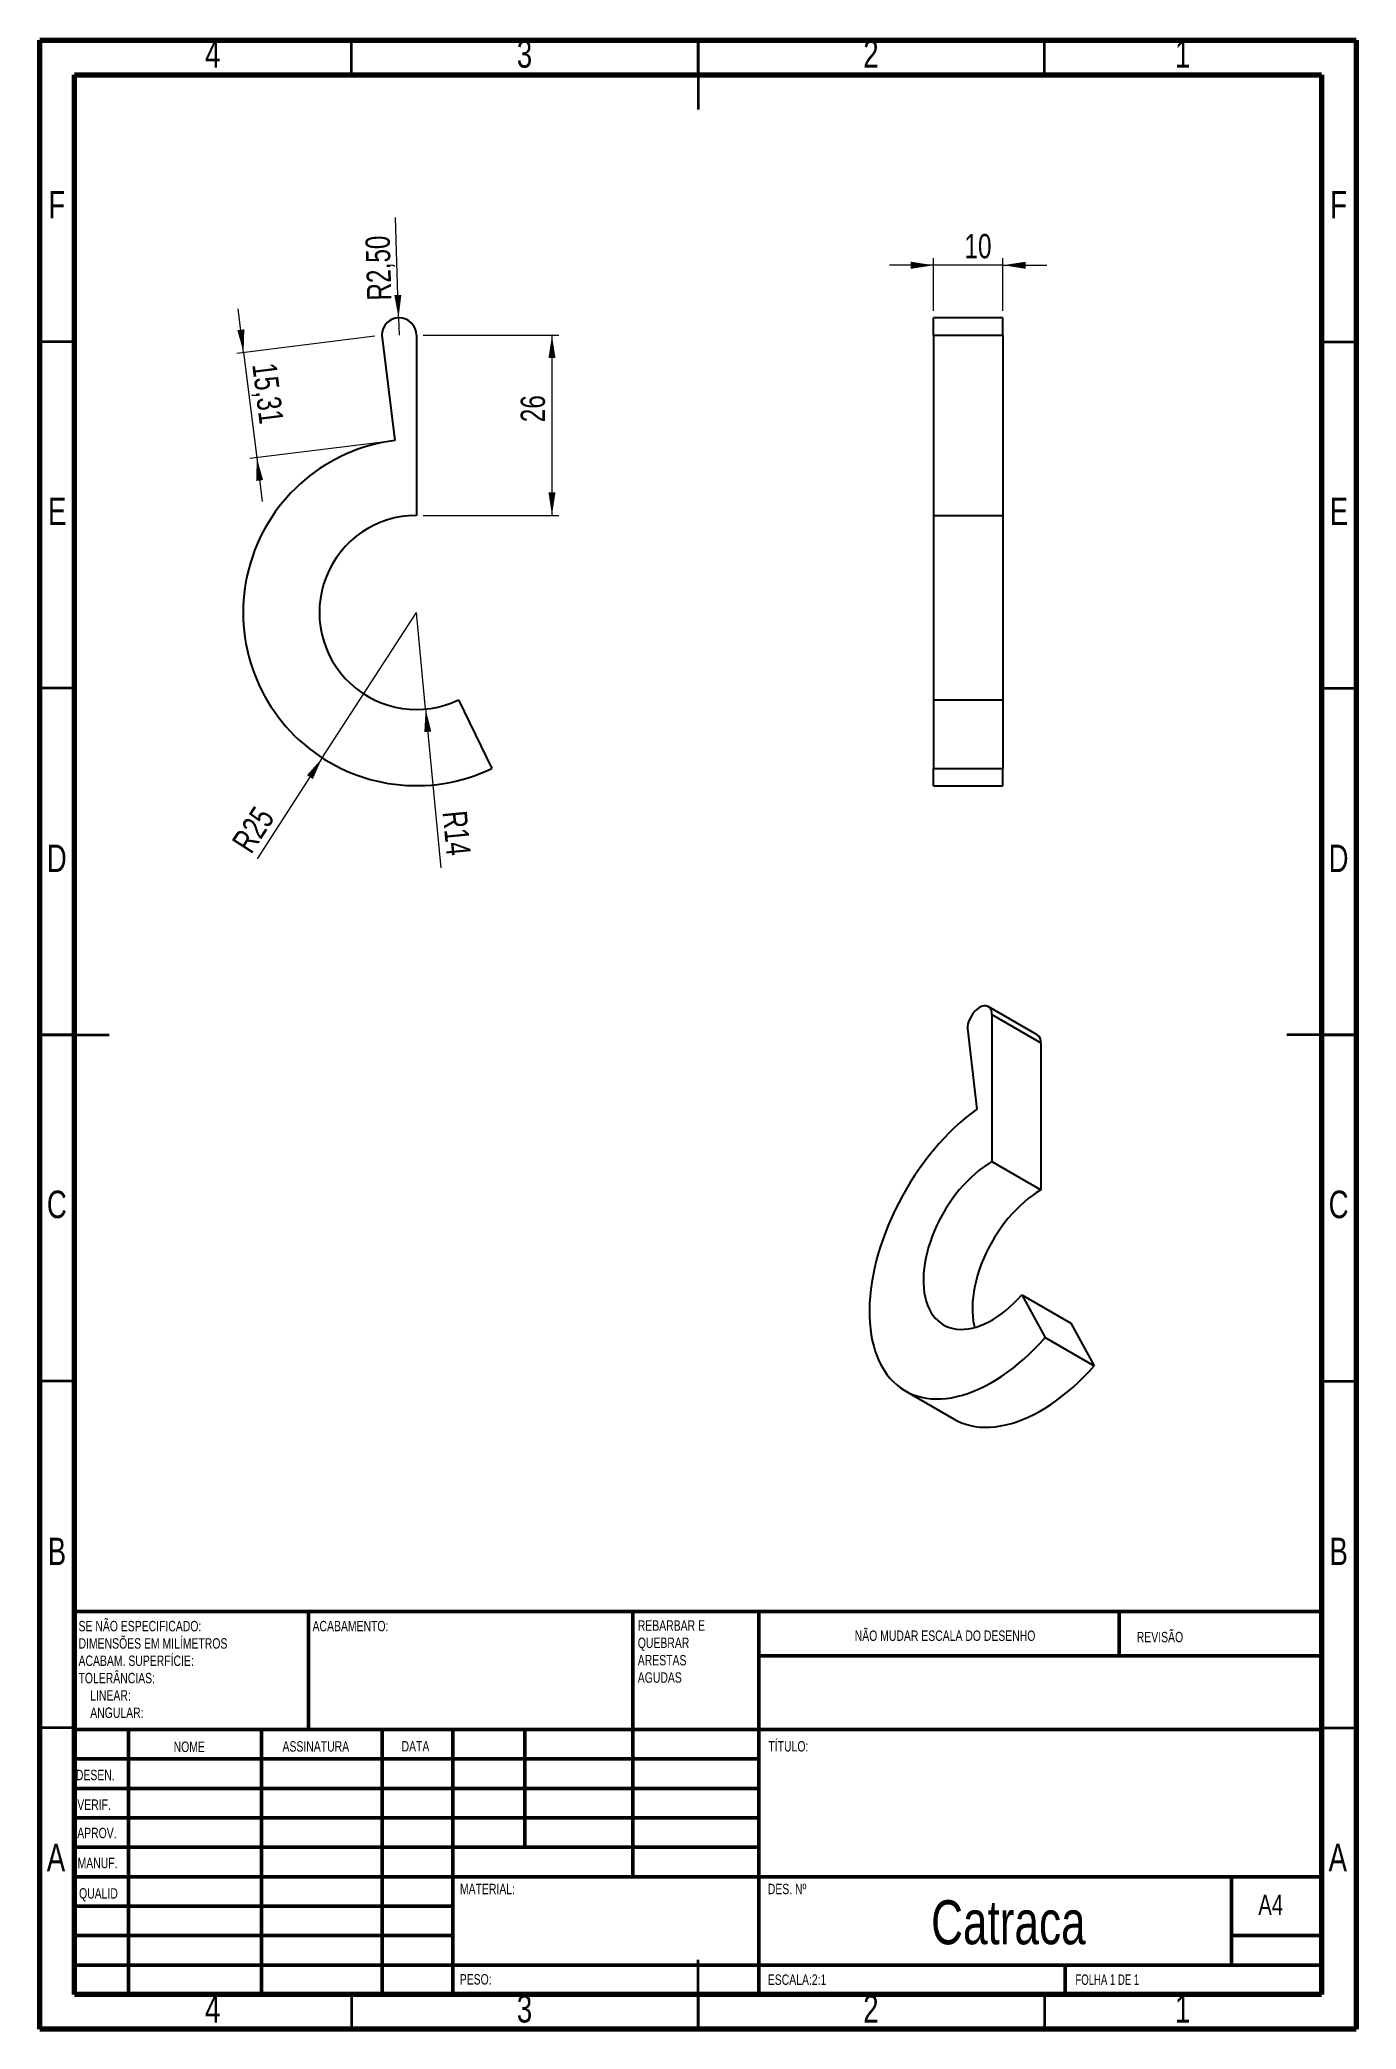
# Model space of a CAD drawing. Header units: millimetres. Extents: x 15 to 205, y 5 to 292.
import ezdxf

# ---------------------------------------------------------------- set-up
doc = ezdxf.new("R2010")
doc.units = ezdxf.units.MM
doc.styles.add('SLDTEXTSTYLE0', font='TXT', dxfattribs={"width": 0.75})
doc.styles.add('SLDTEXTSTYLE1', font='TXT', dxfattribs={"width": 0.6875})
doc.dimstyles.new('SLDDIMSTYLE0', dxfattribs={"dimtxt": 3.5, "dimasz": 3.302, "dimexe": 0, "dimexo": 0.0625, "dimgap": 0.875, "dimtad": 1, "dimrnd": 1e-09, "dimzin": 12, "dimdsep": 46, "dimtxsty": 'SLDTEXTSTYLE0', "dimsah": 1, "dimcen": 0, "dimadec": 0, "dimazin": 3, "dimtfac": 1, "dimtofl": 0, "dimtmove": 0, "dimatfit": 3, "dimfxl": 0, "dimfrac": 2, "dimtolj": 1, "dimtzin": 12, "dimarcsym": 0})
doc.dimstyles.new('SLDDIMSTYLE1', dxfattribs={"dimtxt": 3.5, "dimasz": 3.302, "dimexe": 0, "dimexo": 0.0625, "dimgap": 0.875, "dimtad": 1, "dimrnd": 1e-09, "dimzin": 12, "dimdsep": 46, "dimtxsty": 'SLDTEXTSTYLE0', "dimsah": 1, "dimcen": 0.09, "dimadec": 0, "dimazin": 3, "dimtfac": 1, "dimtofl": 0, "dimtmove": 0, "dimatfit": 3, "dimfxl": 0, "dimfrac": 2, "dimtolj": 1, "dimtzin": 12, "dimarcsym": 0})
doc.dimstyles.new('SLDDIMSTYLE2', dxfattribs={"dimtxt": 3.5, "dimasz": 3.302, "dimexe": 0, "dimexo": 0.0625, "dimgap": 0.875, "dimtad": 1, "dimrnd": 1e-09, "dimzin": 12, "dimdsep": 46, "dimtxsty": 'SLDTEXTSTYLE0', "dimsah": 1, "dimcen": 0.09, "dimadec": 0, "dimazin": 3, "dimtfac": 1, "dimtmove": 0, "dimatfit": 0, "dimfxl": 0, "dimfrac": 2, "dimtolj": 1, "dimtzin": 12, "dimarcsym": 0})

# ---------------------------------------------------------------- blocks, each defined once
blk = doc.blocks.new('SW_NOTE_0')
at = {"color": 0, "linetype": 'Continuous', "lineweight": 0, "char_height": 1.5, "attachment_point": 1, "style": 'SLDTEXTSTYLE0'}
for s, insert in [('SE NÃO ESPECIFICADO:', (0, 1.93)), ('ACABAM. SUPERFÍCIE:', (0, -3.07)), ('DIMENSÕES EM MILÍMETROS', (0, -0.57)), ('TOLERÂNCIAS:', (0, -5.57)), ('LINEAR:', (1.69, -8.07)), ('ANGULAR:', (1.69, -10.57))]:
    blk.add_mtext(s, dxfattribs=dict(at, insert=insert))
blk = doc.blocks.new('SW_NOTE_1')
at = {"color": 0, "linetype": 'Continuous', "lineweight": 0, "char_height": 1.5, "attachment_point": 1, "style": 'SLDTEXTSTYLE0'}
for s, insert in [('REBARBAR E', (0, 1.93)), ('QUEBRAR', (0, -0.57)), ('ARESTAS', (0, -3.07)), ('AGUDAS', (0, -5.57))]:
    blk.add_mtext(s, dxfattribs=dict(at, insert=insert))
blk = doc.blocks.new('_D')
at = {"color": 7, "linetype": 'Continuous', "lineweight": 18}
for q in [(69.35, 209.44), (46.36, 173.88)]:
    blk.add_line((55.77, 188.44), q, dxfattribs=at)
blk.add_solid([(55.77, 188.44), (53.56, 185.95), (54.41, 185.4)], dxfattribs=at)
at = {"color": 7, "linetype": 'Continuous', "lineweight": 18, "insert": (42.57, 176.33), "char_height": 3.5, "attachment_point": 1, "rotation": 57.1046, "style": 'SLDTEXTSTYLE0'}
blk.add_mtext('R25', dxfattribs=at)
blk = doc.blocks.new('_D_1')
at = {"color": 7, "linetype": 'Continuous', "lineweight": 18}
for q in [(69.35, 209.44), (72.9, 172.56)]:
    blk.add_line((70.69, 195.5), q, dxfattribs=at)
blk.add_solid([(70.69, 195.5), (70.5, 192.17), (71.51, 192.26)], dxfattribs=at)
at = {"color": 7, "linetype": 'Continuous', "lineweight": 18, "insert": (76.61, 180.96), "char_height": 3.5, "attachment_point": 1, "rotation": 275.4905, "style": 'SLDTEXTSTYLE0'}
blk.add_mtext('R14', dxfattribs=at)
blk = doc.blocks.new('_D_2')
at = {"color": 7, "linetype": 'Continuous', "lineweight": 18}
for p, q in [((70.35, 249.44), (89.92, 249.44)), ((88.92, 249.44), (88.92, 223.44)), ((70.35, 223.44), (89.92, 223.44))]:
    blk.add_line(p, q, dxfattribs=at)
for points in [[(88.92, 249.44), (88.42, 246.13), (89.43, 246.13)], [(88.92, 223.44), (89.43, 226.74), (88.42, 226.74)]]:
    blk.add_solid(points, dxfattribs=at)
at = {"color": 7, "linetype": 'Continuous', "lineweight": 18, "insert": (84.41, 236.88), "char_height": 3.5, "attachment_point": 1, "rotation": 90, "style": 'SLDTEXTSTYLE0'}
blk.add_mtext('26', dxfattribs=at)
blk = doc.blocks.new('_D_3')
at = {"color": 7, "linetype": 'Continuous', "lineweight": 18}
for p, q in [((44.42, 246.94), (43.63, 253.25)), ((63.36, 249.31), (43.43, 246.82)), ((44.42, 246.94), (46.32, 231.75)), ((65.26, 234.12), (45.33, 231.63)), ((46.32, 231.75), (47.11, 225.45))]:
    blk.add_line(p, q, dxfattribs=at)
for points in [[(44.42, 246.94), (44.52, 250.28), (43.51, 250.16)], [(46.32, 231.75), (46.23, 228.41), (47.23, 228.54)]]:
    blk.add_solid(points, dxfattribs=at)
at = {"color": 7, "linetype": 'Continuous', "lineweight": 18, "insert": (49.13, 245.62), "char_height": 3.5, "attachment_point": 1, "rotation": 277.125, "style": 'SLDTEXTSTYLE0'}
blk.add_mtext('15,31', dxfattribs=at)
blk = doc.blocks.new('_D_4')
at = {"color": 7, "linetype": 'Continuous', "lineweight": 18}
for q in [(66.34, 266.4), (66.85, 249.44)]:
    blk.add_line((66.78, 251.94), q, dxfattribs=at)
blk.add_solid([(66.78, 251.94), (67.19, 255.25), (66.17, 255.22)], dxfattribs=at)
at = {"color": 7, "linetype": 'Continuous', "lineweight": 18, "insert": (62.27, 254.39), "char_height": 3.5, "attachment_point": 1, "rotation": 91.7152, "style": 'SLDTEXTSTYLE0'}
blk.add_mtext('R2,50', dxfattribs=at)
blk = doc.blocks.new('_D_5')
at = {"color": 7, "linetype": 'Continuous', "lineweight": 18}
for p, q in [((144.01, 259.53), (137.66, 259.53)), ((144.01, 252.94), (144.01, 260.53)), ((154.01, 259.53), (144.01, 259.53)), ((154.01, 252.94), (154.01, 260.53)), ((154.01, 259.53), (160.36, 259.53))]:
    blk.add_line(p, q, dxfattribs=at)
for points in [[(144.01, 259.53), (140.71, 260.04), (140.71, 259.02)], [(154.01, 259.53), (157.31, 259.02), (157.31, 260.04)]]:
    blk.add_solid(points, dxfattribs=at)
at = {"color": 7, "linetype": 'Continuous', "lineweight": 18, "insert": (148.46, 264.04), "char_height": 3.5, "attachment_point": 1, "style": 'SLDTEXTSTYLE0'}
blk.add_mtext('10', dxfattribs=at)

msp = doc.modelspace()

# ---------------------------------------------------------------- linework, layer by layer
at = {"color": 7, "linetype": 'Continuous', "lineweight": 70}
for p, q in [((15, 5), (15, 292)), ((15, 292), (205, 292)), ((205, 292), (205, 5)), ((20, 10), (20, 287)), ((20, 287), (200, 287)), ((200, 287), (200, 10)), ((200, 10), (20, 10)), ((205, 5), (15, 5))]:
    msp.add_line(p, q, dxfattribs=at)
at = {"color": 7, "linetype": 'Continuous', "lineweight": 35}
for p, q in [((60, 287), (60, 292)), ((110, 292), (110, 282)), ((110, 287), (110, 292)), ((160, 287), (160, 292)), ((20, 248.5), (15, 248.5)), ((200, 248.5), (205, 248.5)), ((20, 198.5), (15, 198.5)), ((200, 198.5), (205, 198.5)), ((15, 148.5), (25, 148.5)), ((20, 148.5), (15, 148.5)), ((205, 148.5), (195, 148.5)), ((200, 148.5), (205, 148.5)), ((20, 98.5), (15, 98.5)), ((200, 98.5), (205, 98.5)), ((20, 48.5), (15, 48.5)), ((200, 48.5), (205, 48.5)), ((110, 5), (110, 15)), ((60, 10), (60, 5)), ((110, 10), (110, 5)), ((160, 10), (160, 5))]:
    msp.add_line(p, q, dxfattribs=at)
at = {"color": 7, "linetype": 'Continuous', "lineweight": 25}
for p, q in [((154.01, 251.936), (144.01, 251.936)), ((144.01, 249.436), (144.01, 251.936)), ((154.01, 249.436), (154.01, 251.936)), ((64.353, 249.436), (66.252, 234.243)), ((69.353, 249.436), (69.353, 223.436)), ((144.01, 249.436), (154.01, 249.436)), ((144.01, 249.436), (144.01, 223.436)), ((154.01, 249.436), (154.01, 223.436)), ((144.01, 223.436), (154.01, 223.436)), ((144.01, 223.436), (144.01, 196.833)), ((154.01, 223.436), (154.01, 196.833)), ((75.448, 196.833), (80.237, 186.93)), ((144.01, 196.833), (144.01, 186.93)), ((144.01, 196.833), (154.01, 196.833)), ((154.01, 196.833), (154.01, 186.93)), ((144.01, 184.436), (144.01, 186.93)), ((144.01, 186.93), (154.01, 186.93)), ((154.01, 184.436), (154.01, 186.93)), ((144.01, 184.436), (154.01, 184.436)), ((158.974, 148.483), (151.903, 152.565)), ((148.885, 149.38), (150.228, 137.749)), ((152.421, 151.421), (152.421, 130.191)), ((152.421, 151.421), (159.492, 147.339)), ((159.492, 147.339), (159.492, 126.109)), ((152.421, 130.191), (159.492, 126.109)), ((156.73, 110.956), (160.117, 104.825)), ((156.73, 110.956), (163.802, 106.874)), ((163.802, 106.874), (167.188, 100.743)), ((160.117, 104.825), (167.188, 100.743)), ((139.922, 97.108), (146.993, 93.026))]:
    msp.add_line(p, q, dxfattribs=at)
at = {"color": 7, "linetype": 'Continuous', "lineweight": 50}
for p, q in [((20, 65.25), (200, 65.25)), ((20, 65.25), (20, 10)), ((53.8, 48.25), (53.8, 65.25)), ((100.6, 65.25), (100.6, 27)), ((118.8, 65.25), (118.8, 10)), ((170.8, 58.875), (170.8, 65.25)), ((200, 58.875), (118.8, 58.875)), ((200, 48.25), (20, 48.25)), ((27.8, 48.25), (27.8, 10)), ((46.991, 48.25), (46.991, 10)), ((64.399, 48.25), (64.399, 10)), ((74.6, 10), (74.6, 48.25)), ((85, 31.25), (85, 48.25)), ((118.8, 44), (20, 44)), ((118.8, 39.75), (20, 39.75)), ((118.8, 35.5), (20, 35.5)), ((118.8, 31.25), (20, 31.25)), ((74.6, 27), (20, 27)), ((74.6, 27), (200, 27)), ((187, 14.25), (187, 27)), ((74.6, 22.75), (20, 22.75)), ((74.6, 18.5), (20, 18.5)), ((200, 18.5), (187, 18.5)), ((20, 14.25), (200, 14.25)), ((163, 10), (163, 14.25))]:
    msp.add_line(p, q, dxfattribs=at)
at = {"color": 7, "linetype": 'Continuous', "lineweight": 25, "flags": 128}
for points in [[(152.421, 151.421), (152.401, 151.714), (152.342, 151.977), (152.245, 152.205), (152.113, 152.393), (151.949, 152.537), (151.755, 152.632), (151.537, 152.678), (151.299, 152.673), (151.046, 152.617), (150.785, 152.512), (150.521, 152.36), (150.259, 152.163), (150.007, 151.928), (149.769, 151.658), (149.551, 151.36), (149.357, 151.041), (149.192, 150.707), (149.06, 150.366), (148.964, 150.027), (148.905, 149.695), (148.885, 149.38)], [(150.228, 137.749), (149.42, 137.144), (148.618, 136.499), (147.824, 135.817), (147.04, 135.098), (146.267, 134.344), (145.508, 133.556), (144.763, 132.737), (144.035, 131.889), (143.325, 131.012), (142.634, 130.109), (141.964, 129.182), (141.316, 128.232), (140.692, 127.262), (140.093, 126.274), (139.521, 125.27), (138.976, 124.252), (138.46, 123.223), (137.974, 122.183), (137.518, 121.137), (137.095, 120.085), (136.704, 119.031), (136.347, 117.976), (136.024, 116.922), (135.736, 115.873), (135.484, 114.83), (135.268, 113.795), (135.089, 112.771), (134.946, 111.759), (134.841, 110.763), (134.774, 109.783), (134.744, 108.823), (134.753, 107.884), (134.798, 106.968), (134.882, 106.078), (135.003, 105.214), (135.161, 104.38), (135.357, 103.576), (135.588, 102.805), (135.856, 102.067), (136.159, 101.366), (136.497, 100.702), (136.869, 100.076), (137.274, 99.49), (137.711, 98.945), (138.18, 98.443), (138.679, 97.984), (139.208, 97.57), (139.765, 97.2), (140.349, 96.877), (140.959, 96.601), (141.593, 96.372), (142.25, 96.191), (142.93, 96.058), (143.629, 95.974), (144.347, 95.938), (145.083, 95.951), (145.834, 96.013), (146.599, 96.124), (147.377, 96.282), (148.165, 96.489), (148.963, 96.744), (149.768, 97.045), (150.579, 97.393), (151.393, 97.787), (152.21, 98.225), (153.027, 98.708), (153.843, 99.233), (154.656, 99.8), (155.464, 100.407), (156.266, 101.054), (157.059, 101.739), (157.843, 102.459), (158.614, 103.215), (159.373, 104.004), (160.117, 104.825)], [(152.421, 130.191), (151.808, 129.815), (151.197, 129.397), (150.592, 128.938), (149.993, 128.44), (149.404, 127.905), (148.826, 127.335), (148.262, 126.732), (147.714, 126.099), (147.184, 125.437), (146.674, 124.75), (146.186, 124.04), (145.722, 123.309), (145.284, 122.562), (144.873, 121.799), (144.491, 121.025), (144.139, 120.242), (143.82, 119.454), (143.533, 118.662), (143.28, 117.872), (143.062, 117.084), (142.88, 116.303), (142.735, 115.532), (142.627, 114.773), (142.556, 114.029), (142.524, 113.303), (142.529, 112.598), (142.572, 111.917), (142.653, 111.262), (142.771, 110.636), (142.926, 110.04), (143.118, 109.479), (143.346, 108.953), (143.608, 108.464), (143.904, 108.015), (144.232, 107.607), (144.592, 107.242), (144.982, 106.922), (145.401, 106.646), (145.847, 106.417), (146.317, 106.235), (146.811, 106.102), (147.327, 106.016), (147.862, 105.98), (148.415, 105.993), (148.983, 106.054), (149.564, 106.165), (150.156, 106.323), (150.757, 106.53), (151.364, 106.783), (151.975, 107.082), (152.588, 107.426), (153.2, 107.813), (153.81, 108.243), (154.414, 108.712), (155.01, 109.22), (155.596, 109.765), (156.171, 110.344), (156.73, 110.956)], [(159.492, 126.109), (158.879, 125.733), (158.269, 125.315), (157.663, 124.856), (157.064, 124.358), (156.475, 123.823), (155.897, 123.253), (155.333, 122.65), (154.785, 122.017), (154.255, 121.355), (153.745, 120.668), (153.257, 119.958), (152.793, 119.227), (152.355, 118.48), (151.944, 117.717), (151.562, 116.943), (151.21, 116.16), (150.891, 115.372), (150.604, 114.58), (150.351, 113.79), (150.133, 113.002), (149.951, 112.221), (149.806, 111.45), (149.698, 110.69), (149.627, 109.947), (149.595, 109.221), (149.6, 108.516), (149.643, 107.835), (149.724, 107.18), (149.842, 106.554), (149.915, 106.253)], [(146.993, 93.026), (147.42, 92.795), (148.03, 92.519), (148.664, 92.29), (149.322, 92.109), (150.001, 91.976), (150.7, 91.892), (151.418, 91.856), (152.154, 91.869), (152.905, 91.931), (153.67, 92.041), (154.448, 92.2), (155.237, 92.407), (156.034, 92.662), (156.839, 92.963), (157.65, 93.311), (158.464, 93.705), (159.281, 94.143), (160.098, 94.626), (160.914, 95.151), (161.727, 95.718), (162.535, 96.325), (163.337, 96.972), (164.13, 97.657), (164.914, 98.377), (165.685, 99.133), (166.444, 99.922), (167.188, 100.743)]]:
    msp.add_lwpolyline(points, dxfattribs=at)
at = {"color": 7, "linetype": 'Continuous', "lineweight": 25}
for centre, radius, start, end in [((66.853, 249.436), 2.5, 0, 180), ((69.353, 209.436), 25, 97.12502, 295.80866), ((69.353, 209.436), 14, 90, 295.80866), ((158.262, 147.472), 1.237, 353.81962, 54.8682)]:
    msp.add_arc(centre, radius, start, end, dxfattribs=at)

# ---------------------------------------------------------------- block references
at = {"color": 7, "linetype": 'Continuous', "lineweight": 0}
for name, p in [('SW_NOTE_0', (20.594, 61.987)), ('SW_NOTE_1', (101.309, 62.069))]:
    msp.add_blockref(name, p, dxfattribs=at)

# ---------------------------------------------------------------- texts
for s, insert, char_height, attachment_point, style in [('4', (39.96, 292.004), 3.969, 2, 'SLDTEXTSTYLE0'), ('3', (84.96, 292.004), 3.969, 2, 'SLDTEXTSTYLE0'), ('2', (134.96, 292.004), 3.969, 2, 'SLDTEXTSTYLE0'), ('1', (179.96, 292.004), 3.969, 2, 'SLDTEXTSTYLE0'), ('F', (17.458, 270.254), 3.969, 2, 'SLDTEXTSTYLE0'), ('F', (202.458, 270.254), 3.969, 2, 'SLDTEXTSTYLE0'), ('E', (17.508, 226.004), 3.969, 2, 'SLDTEXTSTYLE0'), ('E', (202.508, 226.004), 3.969, 2, 'SLDTEXTSTYLE0'), ('D', (17.453, 175.934), 3.969, 2, 'SLDTEXTSTYLE0'), ('D', (202.453, 175.934), 3.969, 2, 'SLDTEXTSTYLE0'), ('C', (17.459, 126.004), 3.969, 2, 'SLDTEXTSTYLE0'), ('C', (202.459, 126.004), 3.969, 2, 'SLDTEXTSTYLE0'), ('B', (17.471, 75.934), 3.969, 2, 'SLDTEXTSTYLE0'), ('B', (202.471, 75.934), 3.969, 2, 'SLDTEXTSTYLE0'), ('ACABAMENTO:', (54.371, 63.919), 1.5, 1, 'SLDTEXTSTYLE0'), ('NÃO MUDAR ESCALA DO DESENHO', (132.615, 62.533), 1.5, 1, 'SLDTEXTSTYLE0'), ('REVISÃO', (173.328, 62.335), 1.5, 1, 'SLDTEXTSTYLE0'), ('NOME', (34.322, 46.501), 1.5, 1, 'SLDTEXTSTYLE0'), ('ASSINATURA', (50.034, 46.562), 1.5, 1, 'SLDTEXTSTYLE0'), ('DATA', (67.215, 46.576), 1.5, 1, 'SLDTEXTSTYLE0'), ('TÍTULO:', (120.163, 46.576), 1.5, 1, 'SLDTEXTSTYLE0'), ('DESEN.', (20.212, 42.43), 1.5, 1, 'SLDTEXTSTYLE0'), ('VERIF.', (20.41, 38.154), 1.5, 1, 'SLDTEXTSTYLE0'), ('A', (17.34, 31.754), 3.969, 2, 'SLDTEXTSTYLE0'), ('APROV.', (20.402, 34.064), 1.5, 1, 'SLDTEXTSTYLE0'), ('A', (202.34, 31.754), 3.969, 2, 'SLDTEXTSTYLE0'), ('MANUF.', (20.455, 29.734), 1.5, 1, 'SLDTEXTSTYLE0'), ('MATERIAL:', (75.646, 25.986), 1.5, 1, 'SLDTEXTSTYLE0'), ('DES. Nº', (120.074, 25.986), 1.5, 1, 'SLDTEXTSTYLE0'), ('QUALID', (20.669, 25.35), 1.5, 1, 'SLDTEXTSTYLE0'), ('Catraca', (154.794, 23.607), 6.35, 2, 'SLDTEXTSTYLE0'), ('A4', (190.871, 24.406), 2.9104, 1, 'SLDTEXTSTYLE0'), ('PESO:', (75.618, 12.949), 1.4986, 1, 'SLDTEXTSTYLE0'), ('ESCALA:2:1', (120.074, 12.9), 1.5, 1, 'SLDTEXTSTYLE0'), ('FOLHA 1 DE 1', (164.478, 12.9), 1.5, 1, 'SLDTEXTSTYLE1'), ('4', (39.96, 9.934), 3.969, 2, 'SLDTEXTSTYLE0'), ('3', (84.96, 9.934), 3.969, 2, 'SLDTEXTSTYLE0'), ('2', (134.96, 9.934), 3.969, 2, 'SLDTEXTSTYLE0'), ('1', (179.96, 9.934), 3.969, 2, 'SLDTEXTSTYLE0')]:
    msp.add_mtext(s, dxfattribs=dict(at, insert=insert, char_height=char_height, attachment_point=attachment_point, style=style))

# ---------------------------------------------------------------- dimensions: what is measured, and where the dimension line sits
at = {"color": 7, "linetype": 'Continuous', "lineweight": 18}
for center, mpoint, picture, middle in [((66.853, 249.436), (66.778, 251.935), '_D_4', (66.513, 260.788)), ((69.353, 209.436), (55.775, 188.445), '_D', (48.475, 177.159)), ((69.353, 209.436), (70.692, 195.501), '_D_1', (72.525, 176.43))]:
    dim = msp.add_radius_dim(center=center, mpoint=mpoint, dimstyle='SLDDIMSTYLE0', dxfattribs=at)
    dim.commit()
    dim.dimension.update_dxf_attribs({"geometry": picture, "text_midpoint": middle, "dimtype": 164})
dim = msp.add_linear_dim(base=(144.01, 259.527), p1=(154.01, 251.936), p2=(144.01, 251.936), dimstyle='SLDDIMSTYLE2', dxfattribs=at)
dim.commit()
dim.dimension.update_dxf_attribs({"geometry": '_D_5', "text_midpoint": (151.041, 259.527), "dimtype": 160})
for base, p1, p2, angle, dimstyle, picture, middle in [((46.32, 231.752), (64.353, 249.436), (66.252, 234.243), 277.12502, 'SLDDIMSTYLE2', '_D_3', (45.378, 239.289)), ((88.923, 223.436), (69.353, 249.436), (69.353, 223.436), 90, 'SLDDIMSTYLE1', '_D_2', (88.923, 239.471))]:
    dim = msp.add_linear_dim(base=base, p1=p1, p2=p2, angle=angle, dimstyle=dimstyle, dxfattribs=at)
    dim.commit()
    dim.dimension.update_dxf_attribs({"geometry": picture, "text_midpoint": middle, "dimtype": 160})

doc.saveas('drawing.dxf')
